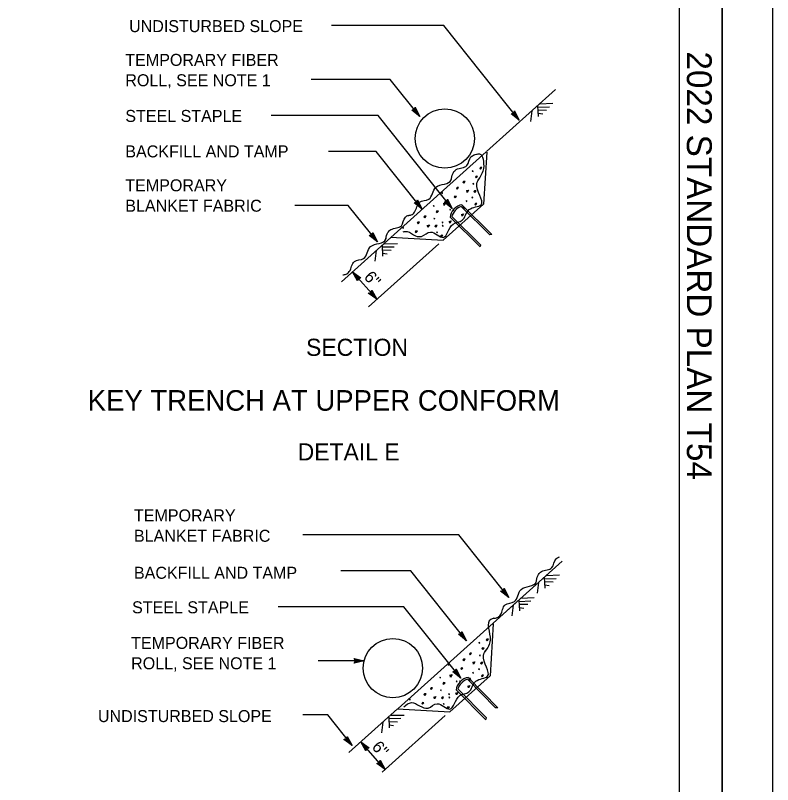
# Model space of a CAD drawing. Extents: x -894 to 866, y -476 to 714.
# Drawn here: x 424.2 to 866, y -134.6 to 314.2 of the extents above; entities that cross this region are included whole.
import ezdxf

# ---------------------------------------------------------------- set-up
doc = ezdxf.new("R2010")
doc.units = 0
for name, color, linetype in [('10 Sheet Format', 7, 'Continuous'), ('56 Stage 3 Anno', 7, 'Continuous'), ('57 Undefined', 7, 'Continuous'), ('58 Soundwalls', 7, 'Continuous'), ('60 Nongeo Data', 7, 'Continuous')]:
    doc.layers.add(name, color=color, linetype=linetype)

msp = doc.modelspace()

# ---------------------------------------------------------------- linework, layer by layer
at = {"layer": '10 Sheet Format'}
for p, q in [((836.55, 668.96), (836.55, -431.04)), ((811.55, -406.04), (811.55, 643.96))]:
    msp.add_line(p, q, dxfattribs=at)
for points in [[(-894.04, 713.56), (865.96, 713.56), (865.96, -476.44), (-894.04, -476.44)], [(-863.46, -431.04), (836.55, -431.04), (836.55, 668.96), (-863.46, 668.96)]]:
    msp.add_lwpolyline(points, close=True, dxfattribs=at)
at = {"layer": '56 Stage 3 Anno'}
for p, q in [((674.11, 308.37), (608.6, 308.37)), ((642.96, 276.87), (596.69, 276.87)), ((656.97, 259.19), (657.5, 260.64)), ((657.5, 260.64), (657.5, 260.64)), ((657.5, 260.64), (660.21, 255.23)), ((635.8, 255.87), (573.38, 255.87)), ((655.46, 258.98), (656.97, 259.19)), ((660.21, 255.23), (655.46, 258.98)), ((655.46, 258.98), (655.46, 258.98)), ((659.34, 256.29), (655.88, 259.02)), ((658.49, 257.34), (656.25, 259.1)), ((657.63, 258.39), (656.68, 259.15)), ((657.08, 259.5), (657.63, 258.39)), ((657.23, 259.85), (658.49, 257.34)), ((657.36, 260.25), (659.35, 256.28)), ((713.45, 256.8), (714.96, 257.01)), ((718.2, 253.05), (713.45, 256.8)), ((713.45, 256.8), (713.45, 256.8)), ((717.33, 254.11), (713.87, 256.84)), ((716.48, 255.16), (714.25, 256.92)), ((715.62, 256.21), (714.67, 256.97)), ((714.96, 257.01), (715.49, 258.46)), ((715.07, 257.32), (715.62, 256.21)), ((715.22, 257.67), (716.48, 255.16)), ((715.35, 258.07), (717.34, 254.1)), ((715.49, 258.46), (715.49, 258.46)), ((715.49, 258.46), (718.2, 253.05)), ((660.21, 255.23), (660.21, 255.23)), ((718.2, 253.05), (718.2, 253.05)), ((634.63, 234.87), (606.82, 234.87)), ((658.28, 205.1), (658.8, 206.54)), ((658.8, 206.54), (658.8, 206.54)), ((658.8, 206.54), (661.52, 201.13)), ((675.85, 205.52), (676.38, 206.97)), ((676.24, 206.58), (678.23, 202.61)), ((676.38, 206.97), (676.38, 206.97)), ((676.38, 206.97), (679.09, 201.56)), ((618.45, 203.37), (587.28, 203.37)), ((656.77, 204.88), (658.28, 205.1)), ((661.52, 201.13), (656.77, 204.88)), ((656.77, 204.88), (656.77, 204.88)), ((660.65, 202.19), (657.19, 204.92)), ((659.8, 203.24), (657.56, 205)), ((658.94, 204.29), (657.98, 205.05)), ((658.38, 205.4), (658.94, 204.29)), ((658.54, 205.75), (659.8, 203.24)), ((658.67, 206.15), (660.66, 202.18)), ((674.34, 205.31), (675.85, 205.52)), ((679.09, 201.56), (674.34, 205.31)), ((674.34, 205.31), (674.34, 205.31)), ((678.22, 202.62), (674.76, 205.35)), ((677.37, 203.67), (675.14, 205.43)), ((676.51, 204.72), (675.56, 205.48)), ((675.96, 205.83), (676.51, 204.72)), ((676.11, 206.18), (677.37, 203.67)), ((661.52, 201.13), (661.52, 201.13)), ((679.09, 201.56), (679.09, 201.56)), ((630.64, 185.87), (632.15, 186.09)), ((635.39, 182.12), (630.64, 185.87)), ((630.64, 185.87), (630.64, 185.87)), ((634.52, 183.18), (631.06, 185.92)), ((633.67, 184.23), (631.43, 186)), ((632.81, 185.28), (631.85, 186.04)), ((632.15, 186.09), (632.67, 187.53)), ((632.25, 186.39), (632.81, 185.28)), ((632.41, 186.74), (633.67, 184.23)), ((632.54, 187.15), (634.53, 183.18)), ((632.67, 187.53), (632.67, 187.53)), ((632.67, 187.53), (635.39, 182.12)), ((671.19, 180.93), (630.23, 144.23)), ((635.39, 182.12), (635.39, 182.12)), ((635.06, 148.56), (620.87, 164.54)), ((623.8, 159.24), (620.87, 164.54)), ((620.87, 164.54), (620.87, 164.54)), ((620.87, 164.54), (625.77, 160.99)), ((623.92, 159.63), (621.77, 163.52)), ((621.78, 163.51), (625.35, 160.92)), ((624.03, 160.04), (622.67, 162.5)), ((622.67, 162.5), (624.98, 160.83)), ((624.17, 160.4), (623.57, 161.48)), ((623.57, 161.48), (624.56, 160.77)), ((624.26, 160.71), (623.8, 159.24)), ((623.8, 159.24), (623.8, 159.24)), ((625.77, 160.99), (624.26, 160.71)), ((625.77, 160.99), (625.77, 160.99)), ((631.63, 152.36), (632.08, 153.82)), ((631.72, 152.67), (632.33, 151.59)), ((631.85, 153.02), (633.24, 150.58)), ((631.96, 153.43), (634.15, 149.57)), ((632.08, 153.82), (632.08, 153.82)), ((632.08, 153.82), (635.06, 148.56)), ((630.13, 152.06), (631.63, 152.36)), ((635.06, 148.56), (630.13, 152.06)), ((630.13, 152.06), (630.13, 152.06)), ((634.14, 149.58), (630.55, 152.13)), ((633.24, 150.58), (630.92, 152.23)), ((632.33, 151.59), (631.33, 152.29)), ((635.06, 148.56), (635.06, 148.56)), ((682.86, 11.13), (591.84, 11.13)), ((654.92, -9.87), (614.11, -9.87)), ((707.29, -21.72), (708.8, -21.5)), ((712.03, -25.47), (707.29, -21.72)), ((707.29, -21.72), (707.29, -21.72)), ((711.17, -24.41), (707.71, -21.68)), ((710.32, -23.36), (708.08, -21.6)), ((709.46, -22.31), (708.5, -21.55)), ((708.8, -21.5), (709.32, -20.06)), ((708.9, -21.2), (709.46, -22.31)), ((709.06, -20.85), (710.32, -23.36)), ((709.19, -20.45), (711.18, -24.42)), ((709.32, -20.06), (709.32, -20.06)), ((709.32, -20.06), (712.03, -25.47)), ((712.03, -25.47), (712.03, -25.47)), ((650.91, -30.87), (577.48, -30.87)), ((682.68, -46.9), (684.19, -46.68)), ((687.43, -50.65), (682.68, -46.9)), ((682.68, -46.9), (682.68, -46.9)), ((686.56, -49.59), (683.1, -46.86)), ((685.71, -48.54), (683.48, -46.78)), ((684.85, -47.49), (683.9, -46.73)), ((684.19, -46.68), (684.72, -45.24)), ((684.3, -46.38), (684.85, -47.49)), ((684.45, -46.03), (685.71, -48.54)), ((684.58, -45.63), (686.57, -49.6)), ((684.72, -45.24), (684.72, -45.24)), ((684.72, -45.24), (687.43, -50.65)), ((687.43, -50.65), (687.43, -50.65)), ((627.71, -62.37), (600.79, -62.37)), ((622.59, -62.37), (621.8, -61.05)), ((621.8, -61.05), (621.8, -61.05)), ((621.8, -61.05), (627.71, -62.37)), ((627.71, -62.37), (621.8, -63.68)), ((621.8, -63.68), (622.59, -62.37)), ((622.02, -61.4), (626.35, -62.37)), ((626.34, -62.37), (622.04, -63.32)), ((624.99, -62.36), (622.21, -62.98)), ((622.25, -61.75), (624.99, -62.36)), ((622.42, -62.09), (623.63, -62.36)), ((623.63, -62.36), (622.44, -62.63)), ((627.71, -62.37), (627.71, -62.37)), ((621.8, -63.68), (621.8, -63.68)), ((680.84, -68.51), (681.36, -67.06)), ((681.36, -67.06), (681.36, -67.06)), ((681.36, -67.06), (684.07, -72.47)), ((679.33, -68.72), (680.84, -68.51)), ((684.07, -72.47), (679.33, -68.72)), ((679.33, -68.72), (679.33, -68.72)), ((683.21, -71.41), (679.75, -68.68)), ((682.36, -70.36), (680.12, -68.6)), ((681.5, -69.31), (680.54, -68.55)), ((680.94, -68.2), (681.5, -69.31)), ((681.1, -67.85), (682.36, -70.36)), ((681.23, -67.45), (683.22, -71.42)), ((684.07, -72.47), (684.07, -72.47)), ((606.48, -93.87), (591.92, -93.87)), ((675.03, -94.29), (638.17, -127.3)), ((617.28, -107.94), (617.73, -106.47)), ((617.37, -107.63), (617.98, -108.71)), ((617.51, -107.27), (618.89, -109.71)), ((617.61, -106.86), (619.81, -110.72)), ((617.73, -106.47), (617.73, -106.47)), ((617.73, -106.47), (620.72, -111.73)), ((615.78, -108.23), (617.28, -107.94)), ((620.72, -111.73), (615.78, -108.23)), ((615.78, -108.23), (615.78, -108.23)), ((619.8, -110.72), (616.2, -108.17)), ((618.89, -109.71), (616.57, -108.07)), ((617.98, -108.71), (616.99, -108)), ((620.72, -111.73), (620.72, -111.73)), ((639.95, -125.71), (625.67, -109.64)), ((628.61, -114.94), (625.67, -109.64)), ((625.67, -109.64), (625.67, -109.64)), ((625.67, -109.64), (630.57, -113.19)), ((628.73, -114.55), (626.57, -110.66)), ((626.59, -110.67), (630.15, -113.26)), ((628.84, -114.14), (627.48, -111.68)), ((627.48, -111.68), (629.78, -113.35)), ((628.98, -113.78), (628.38, -112.7)), ((628.38, -112.7), (629.36, -113.41)), ((629.07, -113.47), (628.61, -114.94)), ((628.61, -114.94), (628.61, -114.94)), ((630.57, -113.19), (629.07, -113.47)), ((630.57, -113.19), (630.57, -113.19)), ((636.51, -121.92), (636.96, -120.45)), ((636.85, -120.84), (639.04, -124.7)), ((636.96, -120.45), (636.96, -120.45)), ((636.96, -120.45), (639.95, -125.71)), ((635.02, -122.21), (636.51, -121.92)), ((639.95, -125.71), (635.02, -122.21)), ((635.02, -122.21), (635.02, -122.21)), ((639.03, -124.7), (635.43, -122.15)), ((638.13, -123.69), (635.8, -122.05)), ((637.21, -122.68), (636.22, -121.98)), ((636.6, -121.61), (637.21, -122.68)), ((636.74, -121.25), (638.13, -123.69)), ((639.95, -125.71), (639.95, -125.71))]:
    msp.add_line(p, q, dxfattribs=at)
for points in [[(718.2, 253.05), (674.11, 308.37)], [(660.21, 255.23), (642.96, 276.87)], [(679.09, 201.56), (635.8, 255.87)], [(661.52, 201.13), (634.63, 234.87)], [(635.39, 182.12), (618.45, 203.37)], [(712.03, -25.47), (682.86, 11.13)], [(687.43, -50.65), (654.92, -9.87)], [(684.07, -72.47), (650.91, -30.87)], [(620.72, -111.73), (606.48, -93.87)]]:
    msp.add_lwpolyline(points, dxfattribs=at)
at = {"layer": '58 Soundwalls'}
for p, q in [((728.84, 261.5), (729.22, 255.29)), ((729.04, 260.7), (735.86, 260.96)), ((730.19, 262.67), (737.81, 262.97)), ((725.51, 258.58), (724.79, 252.38)), ((729.2, 257.15), (731.83, 256.73)), ((729.22, 259.05), (734.08, 258.99)), ((695.48, 225.48), (695.09, 224.83)), ((695.1, 225.03), (695.58, 224.49)), ((696.35, 225.38), (695.48, 225.48)), ((695.58, 224.49), (696.35, 225.38)), ((690.91, 223.59), (690.73, 223.19)), ((690.74, 223.29), (691.25, 223.16)), ((691.25, 223.16), (690.91, 223.64)), ((690.91, 223.64), (690.91, 223.54)), ((692.96, 220.39), (692.56, 219.74)), ((692.57, 219.95), (693.06, 219.41)), ((693.83, 220.3), (692.96, 220.39)), ((693.06, 219.41), (693.83, 220.3)), ((685.68, 217.37), (685.28, 216.72)), ((685.3, 216.92), (685.78, 216.38)), ((686.55, 217.27), (685.68, 217.37)), ((685.78, 216.38), (686.55, 217.27)), ((691.29, 216.2), (691.11, 215.8)), ((691.12, 215.9), (691.63, 215.77)), ((691.63, 215.77), (691.29, 216.25)), ((691.29, 216.25), (691.29, 216.15)), ((681.88, 213.85), (681.49, 213.2)), ((681.5, 213.4), (681.99, 212.86)), ((682.76, 213.75), (681.88, 213.85)), ((681.99, 212.86), (682.76, 213.75)), ((687.3, 211.97), (688.5, 212.27)), ((687.71, 210.87), (687.51, 211.96)), ((688.5, 212.27), (687.71, 210.87)), ((692.14, 211.93), (691.75, 211.28)), ((691.76, 211.48), (692.25, 210.94)), ((693.01, 211.83), (692.14, 211.93)), ((692.25, 210.94), (693.01, 211.83)), ((673.33, 210.94), (672.84, 210.5)), ((672.84, 210.6), (673.44, 210.26)), ((673.44, 210.26), (673.33, 210.94)), ((680.63, 208.71), (680.23, 208.06)), ((680.25, 208.26), (680.73, 207.72)), ((681.5, 208.61), (680.63, 208.71)), ((680.73, 207.72), (681.5, 208.61)), ((690.71, 208.24), (690.53, 207.84)), ((690.54, 207.94), (691.05, 207.81)), ((691.05, 207.81), (690.71, 208.29)), ((690.71, 208.29), (690.71, 208.19)), ((668.13, 203.32), (667.95, 202.92)), ((667.96, 203.02), (668.47, 202.89)), ((668.47, 202.89), (668.13, 203.37)), ((668.13, 203.37), (668.13, 203.27)), ((673.91, 204.47), (675.11, 204.76)), ((674.31, 203.36), (674.11, 204.45)), ((675.11, 204.76), (674.31, 203.36)), ((685.32, 202.85), (685.2, 201.67)), ((685.92, 202.61), (685.41, 202.64)), ((686.14, 201.83), (685.92, 202.61)), ((687.35, 206.09), (687.17, 205.69)), ((687.18, 205.8), (687.68, 205.66)), ((687.35, 206.15), (687.34, 206.04)), ((687.68, 205.66), (687.35, 206.15)), ((692.62, 204.54), (692.22, 203.89)), ((692.23, 204.1), (692.72, 203.56)), ((693.49, 204.45), (692.62, 204.54)), ((692.72, 203.56), (693.49, 204.45)), ((670.18, 200.12), (669.78, 199.47)), ((669.79, 199.68), (670.28, 199.14)), ((671.05, 200.02), (670.18, 200.12)), ((670.28, 199.14), (671.05, 200.02)), ((677.8, 201.12), (677.63, 200.72)), ((677.63, 200.82), (678.14, 200.69)), ((678.14, 200.69), (677.8, 201.17)), ((677.8, 201.17), (677.8, 201.07)), ((679.6, 201.08), (679.43, 200.68)), ((679.43, 200.78), (679.94, 200.65)), ((679.61, 201.13), (679.6, 201.03)), ((679.94, 200.65), (679.61, 201.13)), ((684.39, 198.1), (685.6, 198.4)), ((684.8, 197), (684.6, 198.09)), ((685.6, 198.4), (684.8, 197)), ((685.2, 201.67), (686.14, 201.83)), ((659.1, 193.57), (658.71, 192.93)), ((658.72, 193.13), (659.21, 192.59)), ((659.98, 193.48), (659.1, 193.57)), ((659.21, 192.59), (659.98, 193.48)), ((662.9, 197.09), (662.5, 196.44)), ((662.52, 196.65), (663, 196.11)), ((663.77, 197), (662.9, 197.09)), ((663, 196.11), (663.77, 197)), ((668.51, 195.93), (668.33, 195.52)), ((668.34, 195.63), (668.85, 195.5)), ((668.85, 195.5), (668.51, 195.98)), ((668.51, 195.98), (668.51, 195.88)), ((673.34, 193.62), (673.16, 193.21)), ((673.16, 193.32), (673.67, 193.19)), ((673.34, 193.67), (673.33, 193.57)), ((673.67, 193.19), (673.34, 193.67)), ((677.24, 194.02), (678.44, 194.32)), ((677.64, 192.92), (677.44, 194.01)), ((678.44, 194.32), (677.64, 192.92)), ((650.54, 190.67), (650.06, 190.23)), ((650.06, 190.33), (650.66, 189.99)), ((650.66, 189.99), (650.54, 190.67)), ((664.52, 191.7), (665.72, 192)), ((664.92, 190.6), (664.73, 191.69)), ((665.72, 192), (664.92, 190.6)), ((669.36, 191.66), (668.97, 191.01)), ((668.98, 191.21), (669.47, 190.67)), ((670.23, 191.56), (669.36, 191.66)), ((669.47, 190.67), (670.23, 191.56)), ((673.44, 191.76), (673.27, 191.35)), ((673.27, 191.46), (673.78, 191.33)), ((673.78, 191.33), (673.44, 191.81)), ((673.44, 191.81), (673.44, 191.7)), ((657.85, 188.43), (657.45, 187.78)), ((657.46, 187.99), (657.95, 187.45)), ((658.72, 188.34), (657.85, 188.43)), ((657.95, 187.45), (658.72, 188.34)), ((670.14, 187.97), (669.96, 187.57)), ((669.97, 187.67), (670.48, 187.54)), ((670.48, 187.54), (670.14, 188.02)), ((670.14, 188.02), (670.14, 187.92)), ((672.72, 185.97), (672.32, 185.32)), ((672.33, 185.52), (672.82, 184.98)), ((673.59, 185.87), (672.72, 185.97)), ((672.82, 184.98), (673.59, 185.87)), ((638.22, 179.93), (638.48, 173.71)), ((639.55, 181.02), (647.18, 181.16)), ((634.79, 177.03), (633.93, 170.85)), ((638.4, 179.15), (645.22, 179.27)), ((638.44, 175.52), (641.06, 175.05)), ((638.5, 177.42), (643.36, 177.26)), ((734.02, -12.54), (741.65, -12.25)), ((729.35, -16.63), (728.62, -22.83)), ((732.67, -13.72), (733.05, -19.93)), ((732.87, -14.52), (739.69, -14.26)), ((733.05, -16.17), (737.91, -16.22)), ((733.03, -18.06), (735.66, -18.49)), ((719.18, -25.76), (726.81, -25.43)), ((714.52, -29.87), (713.82, -36.07)), ((717.83, -26.94), (718.23, -33.14)), ((718.04, -27.74), (724.86, -27.45)), ((718.21, -31.28), (720.85, -31.7)), ((718.22, -29.38), (723.09, -29.42)), ((694.74, -51.62), (694.57, -52.03)), ((694.57, -51.92), (695.08, -52.05)), ((694.75, -51.57), (694.74, -51.68)), ((695.08, -52.05), (694.75, -51.57)), ((699.31, -49.74), (698.92, -50.39)), ((698.93, -50.18), (699.42, -50.72)), ((700.19, -49.83), (699.31, -49.74)), ((699.42, -50.72), (700.19, -49.83)), ((689.51, -57.85), (689.12, -58.5)), ((689.13, -58.29), (689.62, -58.84)), ((690.38, -57.95), (689.51, -57.85)), ((689.62, -58.84), (690.38, -57.95)), ((696.79, -54.82), (696.39, -55.47)), ((696.41, -55.27), (696.89, -55.81)), ((697.66, -54.92), (696.79, -54.82)), ((696.89, -55.81), (697.66, -54.92)), ((685.72, -61.37), (685.32, -62.02)), ((685.33, -61.81), (685.82, -62.35)), ((686.59, -61.46), (685.72, -61.37)), ((685.82, -62.35), (686.59, -61.46)), ((695.12, -59.02), (694.95, -59.42)), ((694.95, -59.32), (695.46, -59.45)), ((695.13, -58.96), (695.12, -59.07)), ((695.46, -59.45), (695.13, -58.96)), ((677.16, -64.28), (676.67, -64.72)), ((676.68, -64.61), (677.28, -64.95)), ((677.28, -64.95), (677.16, -64.28)), ((684.46, -66.51), (684.07, -67.16)), ((684.08, -66.95), (684.56, -67.49)), ((685.33, -66.61), (684.46, -66.51)), ((684.56, -67.49), (685.33, -66.61)), ((691.13, -63.24), (692.34, -62.94)), ((691.54, -64.35), (691.34, -63.25)), ((692.34, -62.94), (691.54, -64.35)), ((694.54, -66.97), (694.37, -67.38)), ((694.37, -67.28), (694.88, -67.41)), ((694.55, -66.92), (694.54, -67.03)), ((694.88, -67.41), (694.55, -66.92)), ((695.98, -63.29), (695.58, -63.94)), ((695.59, -63.73), (696.08, -64.27)), ((696.85, -63.38), (695.98, -63.29)), ((696.08, -64.27), (696.85, -63.38)), ((677.74, -70.75), (678.94, -70.45)), ((678.15, -71.86), (677.95, -70.76)), ((678.94, -70.45), (678.15, -71.86)), ((691.18, -69.12), (691, -69.53)), ((691.01, -69.42), (691.52, -69.55)), ((691.52, -69.55), (691.18, -69.07)), ((691.18, -69.07), (691.18, -69.17)), ((696.45, -70.67), (696.06, -71.33)), ((696.07, -71.12), (696.55, -71.66)), ((697.32, -70.77), (696.45, -70.67)), ((696.55, -71.66), (697.32, -70.77)), ((671.96, -71.9), (671.79, -72.3)), ((671.79, -72.2), (672.3, -72.33)), ((671.97, -71.85), (671.96, -71.95)), ((672.3, -72.33), (671.97, -71.85)), ((674.01, -75.1), (673.61, -75.75)), ((673.62, -75.54), (674.11, -76.08)), ((674.88, -75.19), (674.01, -75.1)), ((674.11, -76.08), (674.88, -75.19)), ((681.63, -74.1), (681.46, -74.5)), ((681.46, -74.4), (681.97, -74.53)), ((681.64, -74.04), (681.63, -74.15)), ((681.97, -74.53), (681.64, -74.04)), ((683.44, -74.14), (683.26, -74.54)), ((683.26, -74.44), (683.77, -74.57)), ((683.44, -74.09), (683.43, -74.19)), ((683.77, -74.57), (683.44, -74.09)), ((689.15, -72.37), (689.04, -73.55)), ((689.04, -73.55), (689.97, -73.39)), ((689.76, -72.61), (689.24, -72.58)), ((689.97, -73.39), (689.76, -72.61)), ((666.73, -78.12), (666.34, -78.77)), ((666.35, -78.57), (666.84, -79.11)), ((667.6, -78.22), (666.73, -78.12)), ((666.84, -79.11), (667.6, -78.22)), ((672.34, -79.29), (672.17, -79.69)), ((672.17, -79.59), (672.68, -79.72)), ((672.68, -79.72), (672.34, -79.24)), ((672.34, -79.24), (672.34, -79.34)), ((688.23, -77.11), (689.43, -76.82)), ((688.63, -78.22), (688.43, -77.13)), ((689.43, -76.82), (688.63, -78.22)), ((654.38, -84.55), (653.89, -84.99)), ((653.9, -84.89), (654.5, -85.23)), ((654.5, -85.23), (654.38, -84.55)), ((662.94, -81.64), (662.54, -82.29)), ((662.55, -82.08), (663.04, -82.63)), ((663.81, -81.74), (662.94, -81.64)), ((663.04, -82.63), (663.81, -81.74)), ((668.35, -83.52), (669.55, -83.22)), ((668.76, -84.62), (668.56, -83.53)), ((669.55, -83.22), (668.76, -84.62)), ((673.2, -83.56), (672.8, -84.21)), ((672.81, -84.01), (673.3, -84.55)), ((674.07, -83.66), (673.2, -83.56)), ((673.3, -84.55), (674.07, -83.66)), ((677.17, -81.6), (676.99, -82)), ((677, -81.9), (677.51, -82.03)), ((677.27, -83.46), (677.1, -83.86)), ((677.1, -83.76), (677.61, -83.89)), ((677.17, -81.55), (677.16, -81.65)), ((677.51, -82.03), (677.17, -81.55)), ((677.28, -83.41), (677.27, -83.51)), ((677.61, -83.89), (677.28, -83.41)), ((681.07, -81.2), (682.27, -80.9)), ((681.48, -82.3), (681.28, -81.21)), ((682.27, -80.9), (681.48, -82.3)), ((661.68, -86.78), (661.29, -87.43)), ((661.3, -87.23), (661.78, -87.77)), ((662.55, -86.88), (661.68, -86.78)), ((661.78, -87.77), (662.55, -86.88)), ((673.97, -87.25), (673.79, -87.65)), ((673.8, -87.55), (674.31, -87.68)), ((674.31, -87.68), (673.97, -87.2)), ((673.97, -87.2), (673.97, -87.3)), ((676.55, -89.25), (676.16, -89.9)), ((676.17, -89.69), (676.66, -90.23)), ((677.42, -89.34), (676.55, -89.25)), ((676.66, -90.23), (677.42, -89.34)), ((643.38, -94.19), (651.01, -94.06)), ((638.62, -98.18), (637.76, -104.36)), ((642.23, -96.07), (649.05, -95.94)), ((642.33, -97.8), (647.19, -97.95)), ((642.27, -99.69), (644.89, -100.17))]:
    msp.add_line(p, q, dxfattribs=at)
at = {"layer": '60 Nongeo Data'}
for p, q in [((739.35, 270.99), (699.03, 234.75)), ((698.79, 234.54), (614.43, 158.72)), ((699.17, 234.49), (697.37, 204.02)), ((697.37, 204.02), (673.75, 183.03)), ((695.4, 179.21), (677.89, 196.41)), ((643.28, 184.84), (673.75, 183.03)), ((743.18, -4.23), (647.53, -90.19)), ((711.06, -32.98), (735.41, -11.16)), ((703, -40.72), (701.2, -71.2)), ((701.2, -71.2), (677.58, -92.18)), ((698.67, -96.74), (681.45, -79.26)), ((647.11, -90.38), (618.72, -115.89)), ((647.11, -90.38), (677.58, -92.18)), ((642.05, -95.29), (642.31, -101.5))]:
    msp.add_line(p, q, dxfattribs=at)
for points in [[(684.63, 203.67), (702.21, 186.32), (701, 186.14), (684.55, 202.49), (684.28, 202.74)], [(678.84, 196.85), (695.56, 180.42), (695.31, 179.3)], [(688.31, -72.11), (705.59, -89.75), (704.39, -89.91), (688.21, -73.29), (687.95, -73.03)], [(682.4, -78.83), (698.85, -95.54), (698.58, -96.65)]]:
    msp.add_lwpolyline(points, dxfattribs=at)
for centre in [(674.73, 242.37), (644.45, -66.64)]:
    msp.add_circle(centre, 17.28, dxfattribs=at)
for centre, major_axis, ratio, start_param, end_param in [((682.86, 198.69), (-4.2, -4.28), 0.620606, 3.784193, 5.732342), ((683.11, 198.57), (3.83, 3.9), 0.531722, 0.800603, 2.454807), ((686.46, -77.06), (-4.27, -4.21), 0.620606, 3.784193, 5.732342), ((686.7, -77.18), (3.89, 3.83), 0.531722, 0.800603, 2.454807)]:
    msp.add_ellipse(centre, major_axis=major_axis, ratio=ratio, start_param=start_param, end_param=end_param, dxfattribs=at)
for points in [[(691.94, 232.82), (693.14, 233.17), (694.29, 233.4), (694.94, 233.35), (695.72, 233.03), (696.41, 232.2), (696.98, 230.92), (697, 230.67), (697.06, 230.31)], [(678.63, 219.13), (679.75, 222.63), (681.46, 224.34), (687.61, 226.58), (690.01, 231.73), (691.97, 232.83)], [(697.07, 230.29), (697.31, 224.92), (694.5, 218.42)], [(650.42, 187.95), (652.87, 188.16), (657.72, 185.55), (661.15, 185.29), (666.46, 187.81), (673.76, 184.64), (679.59, 192.49), (684.91, 194.65), (688.97, 200.9), (695.89, 203.77), (693.48, 216), (695.08, 219.4)], [(653.23, 197.46), (655.2, 197.85), (657.1, 199.36), (660.03, 205.21), (665.41, 207), (669.49, 213.97), (678.45, 218.31), (678.63, 219.13)], [(640.41, 183.99), (641.52, 187.49), (643.24, 189.2), (649.39, 191.44), (651.78, 196.58), (653.74, 197.69)], [(615.18, 162.84), (617.14, 163.23), (619.04, 164.73), (621.97, 170.59), (627.36, 172.37), (631.43, 179.34), (640.39, 183.68), (640.57, 184.51)], [(728.24, -15.47), (729.36, -11.98), (731.07, -10.26), (737.22, -8.03), (739.62, -2.88), (741.58, -1.77)], [(703.33, -37.59), (705.29, -37.16), (707.15, -35.62), (709.96, -29.7), (715.31, -27.8), (719.23, -20.75), (728.1, -16.22), (728.27, -15.39)], [(703.35, -37.59), (701.54, -38.22), (701.14, -50.3), (698.33, -56.8)], [(650.76, -89.28), (655.37, -86.77), (660, -88.7), (664.98, -89.92), (670.3, -87.41), (677.6, -90.58), (683.42, -82.72), (688.74, -80.56), (692.8, -74.32), (699.72, -71.44), (697.31, -59.22), (698.91, -55.82)]]:
    msp.add_spline(points, degree=3, dxfattribs=at)

# ---------------------------------------------------------------- texts
at = {"layer": '10 Sheet Format'}
msp.add_text('2022 STANDARD PLAN T54', height=14.5, rotation=270, dxfattribs=at).set_placement((815.95, 293.19))
at = {"layer": '57 Undefined'}
for s, height, p in [('UNDISTURBED SLOPE', 7, (490.58, 304.45)), ('TEMPORARY FIBER', 7, (488.38, 284.77)), ('ROLL, SEE NOTE 1', 7, (488.38, 272.87)), ('STEEL STAPLE', 7, (488.38, 252.05)), ('BACKFILL AND TAMP', 7, (488.38, 231.36)), ('TEMPORARY', 7, (488.38, 211.56)), ('BLANKET FABRIC', 7, (488.38, 199.66)), ('SECTION', 10, (593.81, 115.55)), ('KEY TRENCH AT UPPER CONFORM', 12, (466.41, 83.55)), ('DETAIL E', 10, (588.92, 54.55)), ('TEMPORARY', 7, (493.42, 18.96)), ('BLANKET FABRIC', 7, (493.42, 7.06)), ('BACKFILL AND TAMP', 7, (493.42, -14.53)), ('STEEL STAPLE', 7, (492.31, -34.66)), ('TEMPORARY FIBER', 7, (491.76, -55.43)), ('ROLL, SEE NOTE 1', 7, (491.76, -67.33)), ('UNDISTURBED SLOPE', 7, (472.4, -98.14))]:
    msp.add_text(s, height=height, dxfattribs=at).set_placement(p)
for p in [(627.16, 161.26), (631.72, -112.96)]:
    msp.add_text('6"', height=7, rotation=312, dxfattribs=at).set_placement(p)

doc.saveas('drawing.dxf')
